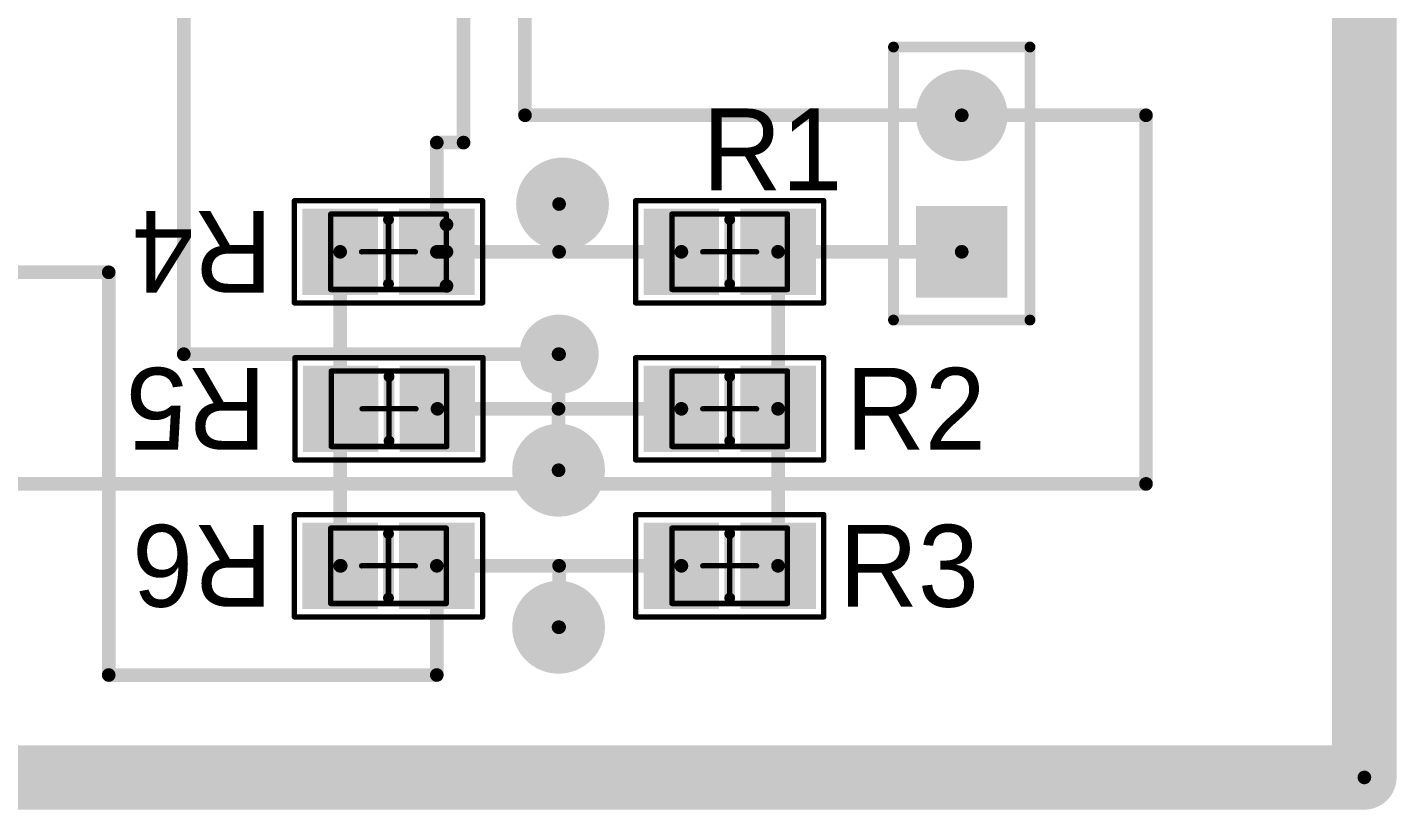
# Model space of a CAD drawing. Header units: millimetres. Extents: x 0.98 to 3.28, y 0.99 to 3.18.
# Drawn here: x 2.28 to 3.284, y 0.991 to 1.563 of the extents above; entities that cross this region are included whole.
import ezdxf

# ---------------------------------------------------------------- set-up
doc = ezdxf.new("R2010")
doc.units = ezdxf.units.MM
doc.header["$MEASUREMENT"] = 0
for name, color, linetype in [('BottomLayer', 5, 'Continuous'), ('BottomSolder', 6, 'Continuous'), ('Mechanical1', 6, 'Continuous'), ('Mechanical13', 56, 'Continuous'), ('Mechanical15', 56, 'Continuous'), ('MultiLayer', 9, 'Continuous'), ('PadHoleLayer', 156, 'Continuous'), ('TopLayer', 1, 'Continuous'), ('TopOverlay', 2, 'Continuous'), ('TopPaste', 8, 'Continuous'), ('TopSolder', 216, 'Continuous'), ('ViaHoleLayer', 16, 'Continuous')]:
    doc.layers.add(name, color=color, linetype=linetype)

# ---------------------------------------------------------------- blocks, each defined once
blk = doc.blocks.new('HDR1X2_29')
at = {"layer": 'BottomLayer', "const_width": 0.0295}
blk.add_lwpolyline([(0.0852, 0, 1), (0.1148, 0, 1)], format="xyb", close=True, dxfattribs=at)
at = {"layer": 'BottomLayer'}
blk.add_solid([(-0.0295, -0.0295), (0.0295, -0.0295), (-0.0295, 0.0295), (0.0295, 0.0295)], dxfattribs=at)
at = {"layer": 'BottomSolder', "const_width": 0.0335}
blk.add_lwpolyline([(0.0832, 0, 1), (0.1168, 0, 1)], format="xyb", close=True, dxfattribs=at)
at = {"layer": 'BottomSolder'}
blk.add_solid([(-0.0335, -0.0335), (0.0335, -0.0335), (-0.0335, 0.0335), (0.0335, 0.0335)], dxfattribs=at)
at = {"layer": 'MultiLayer', "const_width": 0.0295}
blk.add_lwpolyline([(0.0852, 0, 1), (0.1148, 0, 1)], format="xyb", close=True, dxfattribs=at)
at = {"layer": 'MultiLayer'}
blk.add_solid([(-0.0295, -0.0295), (0.0295, -0.0295), (-0.0295, 0.0295), (0.0295, 0.0295)], dxfattribs=at)
at = {"layer": 'PadHoleLayer', "const_width": 0.0177}
for points in [[(-0.0089, 0, 1), (0.0089, 0, 1)], [(0.0911, 0, 1), (0.1089, 0, 1)]]:
    blk.add_lwpolyline(points, format="xyb", close=True, dxfattribs=at)
at = {"layer": 'TopLayer', "const_width": 0.0295}
blk.add_lwpolyline([(0.0852, 0, 1), (0.1148, 0, 1)], format="xyb", close=True, dxfattribs=at)
at = {"layer": 'TopLayer'}
blk.add_solid([(-0.0295, -0.0295), (0.0295, -0.0295), (-0.0295, 0.0295), (0.0295, 0.0295)], dxfattribs=at)
at = {"layer": 'TopOverlay', "const_width": 0.00787}
for points in [[(-0.05, 0.05), (-0.05, -0.05)], [(-0.05, 0.05), (0.15, 0.05)], [(0.15, 0.05), (0.15, -0.05)], [(-0.05, -0.05), (0.15, -0.05)]]:
    blk.add_lwpolyline(points, dxfattribs=at)
at = {"layer": 'TopOverlay', "const_width": 0.00394}
for points in [[(-0.052, 0.05, 1), (-0.048, 0.05, 1)], [(-0.052, 0.05, 1), (-0.048, 0.05, 1)], [(0.148, 0.05, 1), (0.152, 0.05, 1)], [(0.148, 0.05, 1), (0.152, 0.05, 1)], [(-0.052, -0.05, 1), (-0.048, -0.05, 1)], [(-0.052, -0.05, 1), (-0.048, -0.05, 1)], [(0.148, -0.05, 1), (0.152, -0.05, 1)], [(0.148, -0.05, 1), (0.152, -0.05, 1)]]:
    blk.add_lwpolyline(points, format="xyb", close=True, dxfattribs=at)
at = {"layer": 'TopSolder', "const_width": 0.0335}
blk.add_lwpolyline([(0.0832, 0, 1), (0.1168, 0, 1)], format="xyb", close=True, dxfattribs=at)
at = {"layer": 'TopSolder'}
blk.add_solid([(-0.0335, -0.0335), (0.0335, -0.0335), (-0.0335, 0.0335), (0.0335, 0.0335)], dxfattribs=at)
blk = doc.blocks.new('6_0805_N_30')
at = {"layer": 'Mechanical13', "const_width": 0.00394}
for points in [[(-0.0423, -0.0276), (-0.0423, 0.0276)], [(-0.0423, 0.0276), (0.0423, 0.0276)], [(0.0423, -0.0276), (0.0423, 0.0276)], [(-0.0423, -0.0276), (0.0423, -0.0276)]]:
    blk.add_lwpolyline(points, dxfattribs=at)
at = {"layer": 'Mechanical13', "const_width": 0.00197}
for points in [[(-0.0433, 0.0276, 1), (-0.0413, 0.0276, 1)], [(-0.0433, 0.0276, 1), (-0.0413, 0.0276, 1)], [(0.0413, 0.0276, 1), (0.0433, 0.0276, 1)], [(0.0413, 0.0276, 1), (0.0433, 0.0276, 1)], [(-0.0433, -0.0276, 1), (-0.0413, -0.0276, 1)], [(-0.0433, -0.0276, 1), (-0.0413, -0.0276, 1)], [(0.0413, -0.0276, 1), (0.0433, -0.0276, 1)], [(0.0413, -0.0276, 1), (0.0433, -0.0276, 1)]]:
    blk.add_lwpolyline(points, format="xyb", close=True, dxfattribs=at)
at = {"layer": 'Mechanical15', "const_width": 0.00394}
for points in [[(-0.0689, -0.0374), (-0.0689, 0.0374)], [(-0.0689, 0.0374), (0.0689, 0.0374)], [(0.0689, -0.0374), (0.0689, 0.0374)], [(0, -0.0197), (0, 0.0197)], [(-0.0197, 0), (0.0197, 0)], [(-0.0689, -0.0374), (0.0689, -0.0374)]]:
    blk.add_lwpolyline(points, dxfattribs=at)
at = {"layer": 'Mechanical15', "const_width": 0.00197}
for points in [[(-0.0699, 0.0374, 1), (-0.0679, 0.0374, 1)], [(-0.0699, 0.0374, 1), (-0.0679, 0.0374, 1)], [(0.0679, 0.0374, 1), (0.0699, 0.0374, 1)], [(0.0679, 0.0374, 1), (0.0699, 0.0374, 1)], [(-0.001, 0.0197, 1), (0.001, 0.0197, 1)], [(-0.0207, 0, 1), (-0.0187, 0, 1)], [(0.0187, 0, 1), (0.0207, 0, 1)], [(-0.001, -0.0197, 1), (0.001, -0.0197, 1)], [(-0.0699, -0.0374, 1), (-0.0679, -0.0374, 1)], [(-0.0699, -0.0374, 1), (-0.0679, -0.0374, 1)], [(0.0679, -0.0374, 1), (0.0699, -0.0374, 1)], [(0.0679, -0.0374, 1), (0.0699, -0.0374, 1)]]:
    blk.add_lwpolyline(points, format="xyb", close=True, dxfattribs=at)
at = {"layer": 'TopLayer'}
for points in [[(-0.0118, -0.0276), (-0.0118, 0.0276), (-0.0591, -0.0276), (-0.0591, 0.0276)], [(0.0591, -0.0276), (0.0591, 0.0276), (0.0118, -0.0276), (0.0118, 0.0276)]]:
    blk.add_solid(points, dxfattribs=at)
at = {"layer": 'TopOverlay', "const_width": 0.00787}
blk.add_lwpolyline([(0, -0.0236), (0, 0.0236)], dxfattribs=at)
at = {"layer": 'TopOverlay', "const_width": 0.00394}
for points in [[(-0.002, 0.0236, 1), (0.002, 0.0236, 1)], [(-0.002, -0.0236, 1), (0.002, -0.0236, 1)]]:
    blk.add_lwpolyline(points, format="xyb", close=True, dxfattribs=at)
at = {"layer": 'TopPaste'}
for points in [[(-0.0118, -0.0276), (-0.0118, 0.0276), (-0.0591, -0.0276), (-0.0591, 0.0276)], [(0.0591, -0.0276), (0.0591, 0.0276), (0.0118, -0.0276), (0.0118, 0.0276)]]:
    blk.add_solid(points, dxfattribs=at)
at = {"layer": 'TopSolder'}
for points in [[(-0.0078, -0.0316), (-0.0078, 0.0316), (-0.0631, -0.0316), (-0.0631, 0.0316)], [(0.0631, -0.0316), (0.0631, 0.0316), (0.0078, -0.0316), (0.0078, 0.0316)]]:
    blk.add_solid(points, dxfattribs=at)
blk = doc.blocks.new('6_0805_N_31')
at = {"layer": 'Mechanical13', "const_width": 0.00394}
for points in [[(-0.0423, -0.0276), (-0.0423, 0.0276)], [(-0.0423, 0.0276), (0.0423, 0.0276)], [(0.0423, -0.0276), (0.0423, 0.0276)], [(-0.0423, -0.0276), (0.0423, -0.0276)]]:
    blk.add_lwpolyline(points, dxfattribs=at)
at = {"layer": 'Mechanical13', "const_width": 0.00197}
for points in [[(-0.0433, 0.0276, 1), (-0.0413, 0.0276, 1)], [(-0.0433, 0.0276, 1), (-0.0413, 0.0276, 1)], [(0.0413, 0.0276, 1), (0.0433, 0.0276, 1)], [(0.0413, 0.0276, 1), (0.0433, 0.0276, 1)], [(-0.0433, -0.0276, 1), (-0.0413, -0.0276, 1)], [(-0.0433, -0.0276, 1), (-0.0413, -0.0276, 1)], [(0.0413, -0.0276, 1), (0.0433, -0.0276, 1)], [(0.0413, -0.0276, 1), (0.0433, -0.0276, 1)]]:
    blk.add_lwpolyline(points, format="xyb", close=True, dxfattribs=at)
at = {"layer": 'Mechanical15', "const_width": 0.00394}
for points in [[(-0.0689, -0.0374), (-0.0689, 0.0374)], [(-0.0689, 0.0374), (0.0689, 0.0374)], [(0.0689, -0.0374), (0.0689, 0.0374)], [(0, -0.0197), (0, 0.0197)], [(-0.0197, 0), (0.0197, 0)], [(-0.0689, -0.0374), (0.0689, -0.0374)]]:
    blk.add_lwpolyline(points, dxfattribs=at)
at = {"layer": 'Mechanical15', "const_width": 0.00197}
for points in [[(-0.0699, 0.0374, 1), (-0.0679, 0.0374, 1)], [(-0.0699, 0.0374, 1), (-0.0679, 0.0374, 1)], [(0.0679, 0.0374, 1), (0.0699, 0.0374, 1)], [(0.0679, 0.0374, 1), (0.0699, 0.0374, 1)], [(-0.001, 0.0197, 1), (0.001, 0.0197, 1)], [(-0.0207, 0, 1), (-0.0187, 0, 1)], [(0.0187, 0, 1), (0.0207, 0, 1)], [(-0.001, -0.0197, 1), (0.001, -0.0197, 1)], [(-0.0699, -0.0374, 1), (-0.0679, -0.0374, 1)], [(-0.0699, -0.0374, 1), (-0.0679, -0.0374, 1)], [(0.0679, -0.0374, 1), (0.0699, -0.0374, 1)], [(0.0679, -0.0374, 1), (0.0699, -0.0374, 1)]]:
    blk.add_lwpolyline(points, format="xyb", close=True, dxfattribs=at)
at = {"layer": 'TopLayer'}
for points in [[(-0.0118, -0.0276), (-0.0118, 0.0276), (-0.0591, -0.0276), (-0.0591, 0.0276)], [(0.0591, -0.0276), (0.0591, 0.0276), (0.0118, -0.0276), (0.0118, 0.0276)]]:
    blk.add_solid(points, dxfattribs=at)
at = {"layer": 'TopOverlay', "const_width": 0.00787}
blk.add_lwpolyline([(0, -0.0236), (0, 0.0236)], dxfattribs=at)
at = {"layer": 'TopOverlay', "const_width": 0.00394}
for points in [[(-0.002, 0.0236, 1), (0.002, 0.0236, 1)], [(-0.002, -0.0236, 1), (0.002, -0.0236, 1)]]:
    blk.add_lwpolyline(points, format="xyb", close=True, dxfattribs=at)
at = {"layer": 'TopPaste'}
for points in [[(-0.0118, -0.0276), (-0.0118, 0.0276), (-0.0591, -0.0276), (-0.0591, 0.0276)], [(0.0591, -0.0276), (0.0591, 0.0276), (0.0118, -0.0276), (0.0118, 0.0276)]]:
    blk.add_solid(points, dxfattribs=at)
at = {"layer": 'TopSolder'}
for points in [[(-0.0078, -0.0316), (-0.0078, 0.0316), (-0.0631, -0.0316), (-0.0631, 0.0316)], [(0.0631, -0.0316), (0.0631, 0.0316), (0.0078, -0.0316), (0.0078, 0.0316)]]:
    blk.add_solid(points, dxfattribs=at)
blk = doc.blocks.new('6_0805_N_32')
at = {"layer": 'Mechanical13', "const_width": 0.00394}
for points in [[(-0.0423, -0.0276), (-0.0423, 0.0276)], [(-0.0423, 0.0276), (0.0423, 0.0276)], [(0.0423, -0.0276), (0.0423, 0.0276)], [(-0.0423, -0.0276), (0.0423, -0.0276)]]:
    blk.add_lwpolyline(points, dxfattribs=at)
at = {"layer": 'Mechanical13', "const_width": 0.00197}
for points in [[(-0.0433, 0.0276, 1), (-0.0413, 0.0276, 1)], [(-0.0433, 0.0276, 1), (-0.0413, 0.0276, 1)], [(0.0413, 0.0276, 1), (0.0433, 0.0276, 1)], [(0.0413, 0.0276, 1), (0.0433, 0.0276, 1)], [(-0.0433, -0.0276, 1), (-0.0413, -0.0276, 1)], [(-0.0433, -0.0276, 1), (-0.0413, -0.0276, 1)], [(0.0413, -0.0276, 1), (0.0433, -0.0276, 1)], [(0.0413, -0.0276, 1), (0.0433, -0.0276, 1)]]:
    blk.add_lwpolyline(points, format="xyb", close=True, dxfattribs=at)
at = {"layer": 'Mechanical15', "const_width": 0.00394}
for points in [[(-0.0689, -0.0374), (-0.0689, 0.0374)], [(-0.0689, 0.0374), (0.0689, 0.0374)], [(0.0689, -0.0374), (0.0689, 0.0374)], [(0, -0.0197), (0, 0.0197)], [(-0.0197, 0), (0.0197, 0)], [(-0.0689, -0.0374), (0.0689, -0.0374)]]:
    blk.add_lwpolyline(points, dxfattribs=at)
at = {"layer": 'Mechanical15', "const_width": 0.00197}
for points in [[(-0.0699, 0.0374, 1), (-0.0679, 0.0374, 1)], [(-0.0699, 0.0374, 1), (-0.0679, 0.0374, 1)], [(0.0679, 0.0374, 1), (0.0699, 0.0374, 1)], [(0.0679, 0.0374, 1), (0.0699, 0.0374, 1)], [(-0.001, 0.0197, 1), (0.001, 0.0197, 1)], [(-0.0207, 0, 1), (-0.0187, 0, 1)], [(0.0187, 0, 1), (0.0207, 0, 1)], [(-0.001, -0.0197, 1), (0.001, -0.0197, 1)], [(-0.0699, -0.0374, 1), (-0.0679, -0.0374, 1)], [(-0.0699, -0.0374, 1), (-0.0679, -0.0374, 1)], [(0.0679, -0.0374, 1), (0.0699, -0.0374, 1)], [(0.0679, -0.0374, 1), (0.0699, -0.0374, 1)]]:
    blk.add_lwpolyline(points, format="xyb", close=True, dxfattribs=at)
at = {"layer": 'TopLayer'}
for points in [[(-0.0118, -0.0276), (-0.0118, 0.0276), (-0.0591, -0.0276), (-0.0591, 0.0276)], [(0.0591, -0.0276), (0.0591, 0.0276), (0.0118, -0.0276), (0.0118, 0.0276)]]:
    blk.add_solid(points, dxfattribs=at)
at = {"layer": 'TopOverlay', "const_width": 0.00787}
blk.add_lwpolyline([(0, -0.0236), (0, 0.0236)], dxfattribs=at)
at = {"layer": 'TopOverlay', "const_width": 0.00394}
for points in [[(-0.002, 0.0236, 1), (0.002, 0.0236, 1)], [(-0.002, -0.0236, 1), (0.002, -0.0236, 1)]]:
    blk.add_lwpolyline(points, format="xyb", close=True, dxfattribs=at)
at = {"layer": 'TopPaste'}
for points in [[(-0.0118, -0.0276), (-0.0118, 0.0276), (-0.0591, -0.0276), (-0.0591, 0.0276)], [(0.0591, -0.0276), (0.0591, 0.0276), (0.0118, -0.0276), (0.0118, 0.0276)]]:
    blk.add_solid(points, dxfattribs=at)
at = {"layer": 'TopSolder'}
for points in [[(-0.0078, -0.0316), (-0.0078, 0.0316), (-0.0631, -0.0316), (-0.0631, 0.0316)], [(0.0631, -0.0316), (0.0631, 0.0316), (0.0078, -0.0316), (0.0078, 0.0316)]]:
    blk.add_solid(points, dxfattribs=at)
blk = doc.blocks.new('6_0805_N_33')
at = {"layer": 'Mechanical13', "const_width": 0.00394}
for points in [[(-0.0423, -0.0276), (-0.0423, 0.0276)], [(-0.0423, 0.0276), (0.0423, 0.0276)], [(0.0423, -0.0276), (0.0423, 0.0276)], [(-0.0423, -0.0276), (0.0423, -0.0276)]]:
    blk.add_lwpolyline(points, dxfattribs=at)
at = {"layer": 'Mechanical13', "const_width": 0.00197}
for points in [[(-0.0433, 0.0276, 1), (-0.0413, 0.0276, 1)], [(-0.0433, 0.0276, 1), (-0.0413, 0.0276, 1)], [(0.0413, 0.0276, 1), (0.0433, 0.0276, 1)], [(0.0413, 0.0276, 1), (0.0433, 0.0276, 1)], [(-0.0433, -0.0276, 1), (-0.0413, -0.0276, 1)], [(-0.0433, -0.0276, 1), (-0.0413, -0.0276, 1)], [(0.0413, -0.0276, 1), (0.0433, -0.0276, 1)], [(0.0413, -0.0276, 1), (0.0433, -0.0276, 1)]]:
    blk.add_lwpolyline(points, format="xyb", close=True, dxfattribs=at)
at = {"layer": 'Mechanical15', "const_width": 0.00394}
for points in [[(-0.0689, -0.0374), (-0.0689, 0.0374)], [(-0.0689, 0.0374), (0.0689, 0.0374)], [(0.0689, -0.0374), (0.0689, 0.0374)], [(0, -0.0197), (0, 0.0197)], [(-0.0197, 0), (0.0197, 0)], [(-0.0689, -0.0374), (0.0689, -0.0374)]]:
    blk.add_lwpolyline(points, dxfattribs=at)
at = {"layer": 'Mechanical15', "const_width": 0.00197}
for points in [[(-0.0699, 0.0374, 1), (-0.0679, 0.0374, 1)], [(-0.0699, 0.0374, 1), (-0.0679, 0.0374, 1)], [(0.0679, 0.0374, 1), (0.0699, 0.0374, 1)], [(0.0679, 0.0374, 1), (0.0699, 0.0374, 1)], [(-0.001, 0.0197, 1), (0.001, 0.0197, 1)], [(-0.0207, 0, 1), (-0.0187, 0, 1)], [(0.0187, 0, 1), (0.0207, 0, 1)], [(-0.001, -0.0197, 1), (0.001, -0.0197, 1)], [(-0.0699, -0.0374, 1), (-0.0679, -0.0374, 1)], [(-0.0699, -0.0374, 1), (-0.0679, -0.0374, 1)], [(0.0679, -0.0374, 1), (0.0699, -0.0374, 1)], [(0.0679, -0.0374, 1), (0.0699, -0.0374, 1)]]:
    blk.add_lwpolyline(points, format="xyb", close=True, dxfattribs=at)
at = {"layer": 'TopLayer'}
for points in [[(-0.0118, -0.0276), (-0.0118, 0.0276), (-0.0591, -0.0276), (-0.0591, 0.0276)], [(0.0591, -0.0276), (0.0591, 0.0276), (0.0118, -0.0276), (0.0118, 0.0276)]]:
    blk.add_solid(points, dxfattribs=at)
at = {"layer": 'TopOverlay', "const_width": 0.00787}
blk.add_lwpolyline([(0, -0.0236), (0, 0.0236)], dxfattribs=at)
at = {"layer": 'TopOverlay', "const_width": 0.00394}
for points in [[(-0.002, 0.0236, 1), (0.002, 0.0236, 1)], [(-0.002, -0.0236, 1), (0.002, -0.0236, 1)]]:
    blk.add_lwpolyline(points, format="xyb", close=True, dxfattribs=at)
at = {"layer": 'TopPaste'}
for points in [[(-0.0118, -0.0276), (-0.0118, 0.0276), (-0.0591, -0.0276), (-0.0591, 0.0276)], [(0.0591, -0.0276), (0.0591, 0.0276), (0.0118, -0.0276), (0.0118, 0.0276)]]:
    blk.add_solid(points, dxfattribs=at)
at = {"layer": 'TopSolder'}
for points in [[(-0.0078, -0.0316), (-0.0078, 0.0316), (-0.0631, -0.0316), (-0.0631, 0.0316)], [(0.0631, -0.0316), (0.0631, 0.0316), (0.0078, -0.0316), (0.0078, 0.0316)]]:
    blk.add_solid(points, dxfattribs=at)
blk = doc.blocks.new('6_0805_N_34')
at = {"layer": 'Mechanical13', "const_width": 0.00394}
for points in [[(-0.0423, -0.0276), (-0.0423, 0.0276)], [(-0.0423, 0.0276), (0.0423, 0.0276)], [(0.0423, -0.0276), (0.0423, 0.0276)], [(-0.0423, -0.0276), (0.0423, -0.0276)]]:
    blk.add_lwpolyline(points, dxfattribs=at)
at = {"layer": 'Mechanical13', "const_width": 0.00197}
for points in [[(-0.0433, 0.0276, 1), (-0.0413, 0.0276, 1)], [(-0.0433, 0.0276, 1), (-0.0413, 0.0276, 1)], [(0.0413, 0.0276, 1), (0.0433, 0.0276, 1)], [(0.0413, 0.0276, 1), (0.0433, 0.0276, 1)], [(-0.0433, -0.0276, 1), (-0.0413, -0.0276, 1)], [(-0.0433, -0.0276, 1), (-0.0413, -0.0276, 1)], [(0.0413, -0.0276, 1), (0.0433, -0.0276, 1)], [(0.0413, -0.0276, 1), (0.0433, -0.0276, 1)]]:
    blk.add_lwpolyline(points, format="xyb", close=True, dxfattribs=at)
at = {"layer": 'Mechanical15', "const_width": 0.00394}
for points in [[(-0.0689, -0.0374), (-0.0689, 0.0374)], [(-0.0689, 0.0374), (0.0689, 0.0374)], [(0.0689, -0.0374), (0.0689, 0.0374)], [(0, -0.0197), (0, 0.0197)], [(-0.0197, 0), (0.0197, 0)], [(-0.0689, -0.0374), (0.0689, -0.0374)]]:
    blk.add_lwpolyline(points, dxfattribs=at)
at = {"layer": 'Mechanical15', "const_width": 0.00197}
for points in [[(-0.0699, 0.0374, 1), (-0.0679, 0.0374, 1)], [(-0.0699, 0.0374, 1), (-0.0679, 0.0374, 1)], [(0.0679, 0.0374, 1), (0.0699, 0.0374, 1)], [(0.0679, 0.0374, 1), (0.0699, 0.0374, 1)], [(-0.001, 0.0197, 1), (0.001, 0.0197, 1)], [(-0.0207, 0, 1), (-0.0187, 0, 1)], [(0.0187, 0, 1), (0.0207, 0, 1)], [(-0.001, -0.0197, 1), (0.001, -0.0197, 1)], [(-0.0699, -0.0374, 1), (-0.0679, -0.0374, 1)], [(-0.0699, -0.0374, 1), (-0.0679, -0.0374, 1)], [(0.0679, -0.0374, 1), (0.0699, -0.0374, 1)], [(0.0679, -0.0374, 1), (0.0699, -0.0374, 1)]]:
    blk.add_lwpolyline(points, format="xyb", close=True, dxfattribs=at)
at = {"layer": 'TopLayer'}
for points in [[(-0.0118, -0.0276), (-0.0118, 0.0276), (-0.0591, -0.0276), (-0.0591, 0.0276)], [(0.0591, -0.0276), (0.0591, 0.0276), (0.0118, -0.0276), (0.0118, 0.0276)]]:
    blk.add_solid(points, dxfattribs=at)
at = {"layer": 'TopOverlay', "const_width": 0.00787}
blk.add_lwpolyline([(0, -0.0236), (0, 0.0236)], dxfattribs=at)
at = {"layer": 'TopOverlay', "const_width": 0.00394}
for points in [[(-0.002, 0.0236, 1), (0.002, 0.0236, 1)], [(-0.002, -0.0236, 1), (0.002, -0.0236, 1)]]:
    blk.add_lwpolyline(points, format="xyb", close=True, dxfattribs=at)
at = {"layer": 'TopPaste'}
for points in [[(-0.0118, -0.0276), (-0.0118, 0.0276), (-0.0591, -0.0276), (-0.0591, 0.0276)], [(0.0591, -0.0276), (0.0591, 0.0276), (0.0118, -0.0276), (0.0118, 0.0276)]]:
    blk.add_solid(points, dxfattribs=at)
at = {"layer": 'TopSolder'}
for points in [[(-0.0078, -0.0316), (-0.0078, 0.0316), (-0.0631, -0.0316), (-0.0631, 0.0316)], [(0.0631, -0.0316), (0.0631, 0.0316), (0.0078, -0.0316), (0.0078, 0.0316)]]:
    blk.add_solid(points, dxfattribs=at)
blk = doc.blocks.new('6_0805_N_35')
at = {"layer": 'Mechanical13', "const_width": 0.00394}
for points in [[(-0.0423, -0.0276), (-0.0423, 0.0276)], [(-0.0423, 0.0276), (0.0423, 0.0276)], [(0.0423, -0.0276), (0.0423, 0.0276)], [(-0.0423, -0.0276), (0.0423, -0.0276)]]:
    blk.add_lwpolyline(points, dxfattribs=at)
at = {"layer": 'Mechanical13', "const_width": 0.00197}
for points in [[(-0.0433, 0.0276, 1), (-0.0413, 0.0276, 1)], [(-0.0433, 0.0276, 1), (-0.0413, 0.0276, 1)], [(0.0413, 0.0276, 1), (0.0433, 0.0276, 1)], [(0.0413, 0.0276, 1), (0.0433, 0.0276, 1)], [(-0.0433, -0.0276, 1), (-0.0413, -0.0276, 1)], [(-0.0433, -0.0276, 1), (-0.0413, -0.0276, 1)], [(0.0413, -0.0276, 1), (0.0433, -0.0276, 1)], [(0.0413, -0.0276, 1), (0.0433, -0.0276, 1)]]:
    blk.add_lwpolyline(points, format="xyb", close=True, dxfattribs=at)
at = {"layer": 'Mechanical15', "const_width": 0.00394}
for points in [[(-0.0689, -0.0374), (-0.0689, 0.0374)], [(-0.0689, 0.0374), (0.0689, 0.0374)], [(0.0689, -0.0374), (0.0689, 0.0374)], [(0, -0.0197), (0, 0.0197)], [(-0.0197, 0), (0.0197, 0)], [(-0.0689, -0.0374), (0.0689, -0.0374)]]:
    blk.add_lwpolyline(points, dxfattribs=at)
at = {"layer": 'Mechanical15', "const_width": 0.00197}
for points in [[(-0.0699, 0.0374, 1), (-0.0679, 0.0374, 1)], [(-0.0699, 0.0374, 1), (-0.0679, 0.0374, 1)], [(0.0679, 0.0374, 1), (0.0699, 0.0374, 1)], [(0.0679, 0.0374, 1), (0.0699, 0.0374, 1)], [(-0.001, 0.0197, 1), (0.001, 0.0197, 1)], [(-0.0207, 0, 1), (-0.0187, 0, 1)], [(0.0187, 0, 1), (0.0207, 0, 1)], [(-0.001, -0.0197, 1), (0.001, -0.0197, 1)], [(-0.0699, -0.0374, 1), (-0.0679, -0.0374, 1)], [(-0.0699, -0.0374, 1), (-0.0679, -0.0374, 1)], [(0.0679, -0.0374, 1), (0.0699, -0.0374, 1)], [(0.0679, -0.0374, 1), (0.0699, -0.0374, 1)]]:
    blk.add_lwpolyline(points, format="xyb", close=True, dxfattribs=at)
at = {"layer": 'TopLayer'}
for points in [[(-0.0118, -0.0276), (-0.0118, 0.0276), (-0.0591, -0.0276), (-0.0591, 0.0276)], [(0.0591, -0.0276), (0.0591, 0.0276), (0.0118, -0.0276), (0.0118, 0.0276)]]:
    blk.add_solid(points, dxfattribs=at)
at = {"layer": 'TopOverlay', "const_width": 0.00787}
blk.add_lwpolyline([(0, -0.0236), (0, 0.0236)], dxfattribs=at)
at = {"layer": 'TopOverlay', "const_width": 0.00394}
for points in [[(-0.002, 0.0236, 1), (0.002, 0.0236, 1)], [(-0.002, -0.0236, 1), (0.002, -0.0236, 1)]]:
    blk.add_lwpolyline(points, format="xyb", close=True, dxfattribs=at)
at = {"layer": 'TopPaste'}
for points in [[(-0.0118, -0.0276), (-0.0118, 0.0276), (-0.0591, -0.0276), (-0.0591, 0.0276)], [(0.0591, -0.0276), (0.0591, 0.0276), (0.0118, -0.0276), (0.0118, 0.0276)]]:
    blk.add_solid(points, dxfattribs=at)
at = {"layer": 'TopSolder'}
for points in [[(-0.0078, -0.0316), (-0.0078, 0.0316), (-0.0631, -0.0316), (-0.0631, 0.0316)], [(0.0631, -0.0316), (0.0631, 0.0316), (0.0078, -0.0316), (0.0078, 0.0316)]]:
    blk.add_solid(points, dxfattribs=at)
blk = doc.blocks.new('PCBC_________1_45')
at = {"layer": 'TopLayer', "const_width": 0.03}
blk.add_lwpolyline([(-49.63, -49.685, 1), (-49.6, -49.685, 1)], format="xyb", close=True, dxfattribs=at)
at = {"layer": 'TopPaste', "const_width": 0.03}
blk.add_lwpolyline([(-49.63, -49.685, 1), (-49.6, -49.685, 1)], format="xyb", close=True, dxfattribs=at)
at = {"layer": 'TopSolder', "const_width": 0.034}
blk.add_lwpolyline([(-49.632, -49.685, 1), (-49.598, -49.685, 1)], format="xyb", close=True, dxfattribs=at)
blk = doc.blocks.new('PCBC_________1_46')
at = {"layer": 'TopLayer', "const_width": 0.03}
blk.add_lwpolyline([(-49.63, -49.685, 1), (-49.6, -49.685, 1)], format="xyb", close=True, dxfattribs=at)
at = {"layer": 'TopPaste', "const_width": 0.03}
blk.add_lwpolyline([(-49.63, -49.685, 1), (-49.6, -49.685, 1)], format="xyb", close=True, dxfattribs=at)
at = {"layer": 'TopSolder', "const_width": 0.034}
blk.add_lwpolyline([(-49.632, -49.685, 1), (-49.598, -49.685, 1)], format="xyb", close=True, dxfattribs=at)
blk = doc.blocks.new('PCBC_________1_47')
at = {"layer": 'TopLayer', "const_width": 0.03}
blk.add_lwpolyline([(-49.63, -49.685, 1), (-49.6, -49.685, 1)], format="xyb", close=True, dxfattribs=at)
at = {"layer": 'TopPaste', "const_width": 0.03}
blk.add_lwpolyline([(-49.63, -49.685, 1), (-49.6, -49.685, 1)], format="xyb", close=True, dxfattribs=at)
at = {"layer": 'TopSolder', "const_width": 0.034}
blk.add_lwpolyline([(-49.632, -49.685, 1), (-49.598, -49.685, 1)], format="xyb", close=True, dxfattribs=at)

msp = doc.modelspace()

# ---------------------------------------------------------------- linework, layer by layer
at = {"layer": 'BottomLayer', "const_width": 0.01}
for points in [[(2.395, 1.3241), (2.395, 2.3191)], [(2.645, 1.4991), (2.645, 1.9691)], [(2.645, 1.4991), (2.965, 1.4991)], [(2.965, 1.4991), (3.1, 1.4991)], [(3.1, 1.2291), (3.1, 1.4991)], [(2.395, 1.3241), (2.67, 1.3241)], [(2.135, 1.2291), (3.1, 1.2291)]]:
    msp.add_lwpolyline(points, dxfattribs=at)
at = {"layer": 'BottomLayer'}
for points, const_width in [([(2.6425, 1.4991, 1), (2.6475, 1.4991, 1)], 0.005), ([(2.6425, 1.4991, 1), (2.6475, 1.4991, 1)], 0.005), ([(2.9625, 1.4991, 1), (2.9675, 1.4991, 1)], 0.005), ([(2.9625, 1.4991, 1), (2.9675, 1.4991, 1)], 0.005), ([(3.0975, 1.4991, 1), (3.1025, 1.4991, 1)], 0.005), ([(3.0975, 1.4991, 1), (3.1025, 1.4991, 1)], 0.005), ([(2.6575, 1.3241, 1), (2.6825, 1.3241, 1)], 0.025), ([(2.3925, 1.3241, 1), (2.3975, 1.3241, 1)], 0.005), ([(2.3925, 1.3241, 1), (2.3975, 1.3241, 1)], 0.005), ([(2.6675, 1.3241, 1), (2.6725, 1.3241, 1)], 0.005), ([(3.0975, 1.2291, 1), (3.1025, 1.2291, 1)], 0.005), ([(3.0975, 1.2291, 1), (3.1025, 1.2291, 1)], 0.005)]:
    msp.add_lwpolyline(points, format="xyb", close=True, dxfattribs=dict(at, const_width=const_width))
at = {"layer": 'BottomSolder', "const_width": 0.029}
msp.add_lwpolyline([(2.6555, 1.3241, 1), (2.6845, 1.3241, 1)], format="xyb", close=True, dxfattribs=at)
at = {"layer": 'Mechanical1', "const_width": 0.0472}
for points in [[(3.26, 1.0141), (3.26, 3.1541)], [(1, 1.0141), (3.26, 1.0141)]]:
    msp.add_lwpolyline(points, dxfattribs=at)
at = {"layer": 'Mechanical1', "const_width": 0.0236}
msp.add_lwpolyline([(3.2482, 1.0141, 1), (3.2718, 1.0141, 1)], format="xyb", close=True, dxfattribs=at)
msp.add_lwpolyline([(3.2482, 1.0141, 1), (3.2718, 1.0141, 1)], format="xyb", close=True, dxfattribs=at)
at = {"layer": 'MultiLayer', "const_width": 0.025}
msp.add_lwpolyline([(2.6575, 1.3241, 1), (2.6825, 1.3241, 1)], format="xyb", close=True, dxfattribs=at)
at = {"layer": 'TopLayer', "const_width": 0.01}
for points in [[(3.26, 1.0141), (3.26, 3.1541)], [(2.6, 1.4791), (2.6, 1.776)], [(2.5804, 1.3991), (2.5804, 1.4791)], [(2.5804, 1.4791), (2.6, 1.4791)], [(2.67, 1.3991), (2.67, 1.4341)], [(2.5875, 1.3991), (2.5875, 1.4191)], [(2.5096, 1.1691), (2.5096, 1.3991)], [(2.5804, 1.3991), (2.5875, 1.3991)], [(2.5875, 1.3991), (2.67, 1.3991)], [(2.5875, 1.3741), (2.5875, 1.3991)], [(2.67, 1.3991), (2.7596, 1.3991)], [(2.8304, 1.2841), (2.8304, 1.3991)], [(2.8304, 1.3991), (2.965, 1.3991)], [(1.8004, 1.3841), (2.34, 1.3841)], [(2.34, 1.0891), (2.34, 1.3841)], [(2.6696, 1.2841), (2.6696, 1.3241)], [(2.6696, 1.3241), (2.67, 1.3241)], [(2.5809, 1.2841), (2.6696, 1.2841)], [(2.6696, 1.2841), (2.7596, 1.2841)], [(2.6696, 1.2391), (2.6696, 1.2841)], [(2.8304, 1.1691), (2.8304, 1.2841)], [(2.5096, 1.1691), (2.51, 1.1691)], [(2.5804, 1.0891), (2.5804, 1.1691)], [(2.5804, 1.1691), (2.67, 1.1691)], [(2.67, 1.1691), (2.7596, 1.1691)], [(2.67, 1.1241), (2.67, 1.1691)], [(2.6696, 1.1241), (2.67, 1.1241)], [(2.34, 1.0891), (2.5804, 1.0891)], [(1, 1.0141), (3.26, 1.0141)]]:
    msp.add_lwpolyline(points, dxfattribs=at)
at = {"layer": 'TopLayer'}
for points, const_width in [([(2.5779, 1.4791, 1), (2.5829, 1.4791, 1)], 0.005), ([(2.5779, 1.4791, 1), (2.5829, 1.4791, 1)], 0.005), ([(2.5975, 1.4791, 1), (2.6025, 1.4791, 1)], 0.005), ([(2.5975, 1.4791, 1), (2.6025, 1.4791, 1)], 0.005), ([(2.6675, 1.4341, 1), (2.6725, 1.4341, 1)], 0.005), ([(2.585, 1.4191, 1), (2.59, 1.4191, 1)], 0.005), ([(2.5071, 1.3991, 1), (2.5121, 1.3991, 1)], 0.005), ([(2.5779, 1.3991, 1), (2.5829, 1.3991, 1)], 0.005), ([(2.5779, 1.3991, 1), (2.5829, 1.3991, 1)], 0.005), ([(2.585, 1.3991, 1), (2.59, 1.3991, 1)], 0.005), ([(2.585, 1.3991, 1), (2.59, 1.3991, 1)], 0.005), ([(2.585, 1.3991, 1), (2.59, 1.3991, 1)], 0.005), ([(2.585, 1.3991, 1), (2.59, 1.3991, 1)], 0.005), ([(2.6675, 1.3991, 1), (2.6725, 1.3991, 1)], 0.005), ([(2.6675, 1.3991, 1), (2.6725, 1.3991, 1)], 0.005), ([(2.6675, 1.3991, 1), (2.6725, 1.3991, 1)], 0.005), ([(2.7571, 1.3991, 1), (2.7621, 1.3991, 1)], 0.005), ([(2.8279, 1.3991, 1), (2.8329, 1.3991, 1)], 0.005), ([(2.8279, 1.3991, 1), (2.8329, 1.3991, 1)], 0.005), ([(2.9625, 1.3991, 1), (2.9675, 1.3991, 1)], 0.005), ([(2.3375, 1.3841, 1), (2.3425, 1.3841, 1)], 0.005), ([(2.3375, 1.3841, 1), (2.3425, 1.3841, 1)], 0.005), ([(2.585, 1.3741, 1), (2.59, 1.3741, 1)], 0.005), ([(2.6575, 1.3241, 1), (2.6825, 1.3241, 1)], 0.025), ([(2.6671, 1.3241, 1), (2.6721, 1.3241, 1)], 0.005), ([(2.6671, 1.3241, 1), (2.6721, 1.3241, 1)], 0.005), ([(2.6675, 1.3241, 1), (2.6725, 1.3241, 1)], 0.005), ([(2.5784, 1.2841, 1), (2.5834, 1.2841, 1)], 0.005), ([(2.6671, 1.2841, 1), (2.6721, 1.2841, 1)], 0.005), ([(2.6671, 1.2841, 1), (2.6721, 1.2841, 1)], 0.005), ([(2.6671, 1.2841, 1), (2.6721, 1.2841, 1)], 0.005), ([(2.6671, 1.2841, 1), (2.6721, 1.2841, 1)], 0.005), ([(2.7571, 1.2841, 1), (2.7621, 1.2841, 1)], 0.005), ([(2.8279, 1.2841, 1), (2.8329, 1.2841, 1)], 0.005), ([(2.8279, 1.2841, 1), (2.8329, 1.2841, 1)], 0.005), ([(2.6671, 1.2391, 1), (2.6721, 1.2391, 1)], 0.005), ([(2.5071, 1.1691, 1), (2.5121, 1.1691, 1)], 0.005), ([(2.5071, 1.1691, 1), (2.5121, 1.1691, 1)], 0.005), ([(2.5075, 1.1691, 1), (2.5125, 1.1691, 1)], 0.005), ([(2.5779, 1.1691, 1), (2.5829, 1.1691, 1)], 0.005), ([(2.5779, 1.1691, 1), (2.5829, 1.1691, 1)], 0.005), ([(2.6675, 1.1691, 1), (2.6725, 1.1691, 1)], 0.005), ([(2.6675, 1.1691, 1), (2.6725, 1.1691, 1)], 0.005), ([(2.6675, 1.1691, 1), (2.6725, 1.1691, 1)], 0.005), ([(2.7571, 1.1691, 1), (2.7621, 1.1691, 1)], 0.005), ([(2.8279, 1.1691, 1), (2.8329, 1.1691, 1)], 0.005), ([(2.6671, 1.1241, 1), (2.6721, 1.1241, 1)], 0.005), ([(2.6675, 1.1241, 1), (2.6725, 1.1241, 1)], 0.005), ([(2.6675, 1.1241, 1), (2.6725, 1.1241, 1)], 0.005), ([(2.3375, 1.0891, 1), (2.3425, 1.0891, 1)], 0.005), ([(2.3375, 1.0891, 1), (2.3425, 1.0891, 1)], 0.005), ([(2.5779, 1.0891, 1), (2.5829, 1.0891, 1)], 0.005), ([(2.5779, 1.0891, 1), (2.5829, 1.0891, 1)], 0.005), ([(3.2575, 1.0141, 1), (3.2625, 1.0141, 1)], 0.005), ([(3.2575, 1.0141, 1), (3.2625, 1.0141, 1)], 0.005)]:
    msp.add_lwpolyline(points, format="xyb", close=True, dxfattribs=dict(at, const_width=const_width))
at = {"layer": 'TopSolder', "const_width": 0.029}
msp.add_lwpolyline([(2.6555, 1.3241, 1), (2.6845, 1.3241, 1)], format="xyb", close=True, dxfattribs=at)
at = {"layer": 'ViaHoleLayer', "const_width": 0.014}
msp.add_lwpolyline([(2.663, 1.3241, 1), (2.677, 1.3241, 1)], format="xyb", close=True, dxfattribs=at)

# ---------------------------------------------------------------- block references
for name, p, rotation in [('HDR1X2_29', (2.965, 1.3991), 90), ('PCBC_________1_45', (-46.9425, -48.2509), 180), ('6_0805_N_33', (2.545, 1.3991), 360), ('6_0805_N_30', (2.795, 1.3991), 360), ('6_0805_N_34', (2.5454, 1.2841), 360), ('6_0805_N_31', (2.795, 1.2841), 360), ('PCBC_________1_46', (-46.9454, -48.4459), 180), ('6_0805_N_35', (2.545, 1.1691), 360), ('6_0805_N_32', (2.795, 1.1691), 360), ('PCBC_________1_47', (-46.9454, -48.5609), 180)]:
    msp.add_blockref(name, p, dxfattribs=dict(rotation=rotation))

# ---------------------------------------------------------------- texts
at = {"layer": 'TopOverlay'}
for s, p in [('R1', (2.775, 1.4441)), ('R2', (2.88, 1.2541)), ('R3', (2.875, 1.1391))]:
    msp.add_text(s, height=0.06, dxfattribs=at).set_placement(p)
for s, p in [('R4', (2.46, 1.4291)), ('R5', (2.4554, 1.3141)), ('R6', (2.46, 1.1991))]:
    msp.add_text(s, height=0.06, rotation=180, dxfattribs=at).set_placement(p)

doc.saveas('drawing.dxf')
